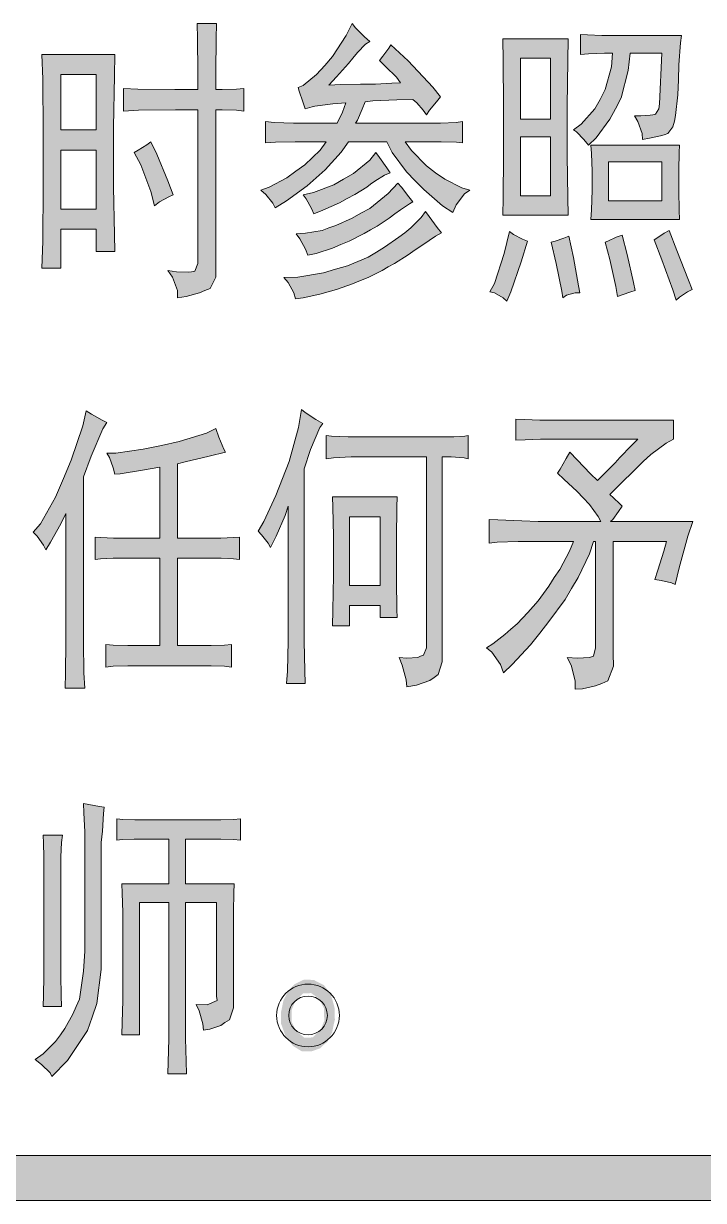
# Model space of a CAD drawing. Header units: millimetres. Extents: x 0 to 414, y 0 to 292.
# Drawn here: x 373.33 to 379.71, y 148.93 to 159.98 of the extents above; entities that cross this region are included whole.
import ezdxf

# ---------------------------------------------------------------- set-up
doc = ezdxf.new("R2010")
doc.units = ezdxf.units.MM

msp = doc.modelspace()

# ---------------------------------------------------------------- hatches: boundary and pattern name
h = msp.add_hatch(color=0)
h.dxf.hatch_style = 2
h.paths.add_polyline_path([(374.963972, 159.363833), (374.963972, 159.529639), (374.960444, 159.840083), (374.956917, 159.984722), (375.140361, 159.984722), (375.136833, 159.840083), (375.133306, 159.529639), (375.133306, 159.363833), (375.193278, 159.363833), (375.327333, 159.367361), (375.397889, 159.374417), (375.397889, 159.16275), (375.327333, 159.169806), (375.193278, 159.173333), (375.133306, 159.173333), (375.133306, 157.688139), (375.133306, 157.603472), (375.080389, 157.497639), (375.031, 157.476472), (374.981611, 157.455306), (374.854611, 157.420028), (374.773472, 157.409444), (374.773472, 157.476472), (374.727611, 157.603472), (374.68175, 157.666972), (374.762889, 157.652861), (374.87225, 157.649333), (374.904, 157.652861), (374.93575, 157.659917), (374.963972, 157.730472), (374.963972, 157.7975), (374.963972, 159.173333), (374.755833, 159.173333), (374.406583, 159.169806), (374.265472, 159.16275), (374.265472, 159.374417), (374.399528, 159.367361), (374.748778, 159.363833)])
h = msp.add_hatch(color=0)
h.dxf.hatch_style = 2
h.paths.add_polyline_path([(376.579694, 159.815389), (376.540889, 159.790694), (376.463278, 159.713083), (376.420944, 159.660167), (376.378611, 159.610778), (376.265722, 159.483778), (376.195167, 159.406167), (376.308056, 159.413222), (376.4915, 159.41675), (376.562056, 159.41675), (376.632611, 159.41675), (376.787833, 159.423806), (376.868972, 159.427333), (376.830167, 159.48025), (376.727861, 159.582556), (376.671417, 159.639), (376.703167, 159.677806), (376.759611, 159.751889), (376.77725, 159.783639), (376.939528, 159.635472), (377.172361, 159.388528), (377.242917, 159.296806), (377.207639, 159.250944), (377.140611, 159.169806), (377.112389, 159.127472), (377.080639, 159.169806), (377.020667, 159.240361), (376.985389, 159.272111), (376.833694, 159.268583), (376.607917, 159.258), (376.537361, 159.250944), (376.509139, 159.180389), (376.463278, 159.078083), (376.445639, 159.049861), (377.161778, 159.049861), (377.242917, 159.049861), (377.391083, 159.056917), (377.451056, 159.063972), (377.451056, 158.862889), (377.394611, 158.869944), (377.249972, 158.873472), (377.161778, 158.873472), (376.911306, 158.873472), (376.971278, 158.792333), (377.112389, 158.647694), (377.197056, 158.584194), (377.28525, 158.524222), (377.444, 158.443083), (377.518083, 158.418389), (377.468694, 158.386639), (377.391083, 158.280806), (377.359333, 158.21025), (377.264083, 158.27375), (377.087694, 158.425444), (377.006556, 158.506583), (376.925417, 158.59125), (376.791361, 158.774694), (376.738444, 158.873472), (376.378611, 158.873472), (376.311583, 158.778222), (376.159889, 158.612417), (376.075222, 158.534806), (375.990556, 158.460722), (375.796528, 158.319611), (375.690694, 158.252583), (375.669528, 158.298444), (375.6025, 158.379583), (375.556639, 158.418389), (375.63425, 158.446611), (375.800056, 158.534806), (375.884722, 158.598306), (375.969389, 158.658278), (376.114028, 158.795861), (376.170472, 158.873472), (375.962333, 158.873472), (375.877667, 158.873472), (375.694222, 158.869944), (375.598972, 158.862889), (375.598972, 159.063972), (375.680111, 159.056917), (375.863556, 159.049861), (375.962333, 159.049861), (376.272778, 159.049861), (376.322167, 159.152167), (376.353917, 159.240361), (376.233972, 159.229778), (376.089333, 159.212139), (376.064639, 159.208611), (376.039944, 159.201556), (375.994083, 159.190972), (375.972917, 159.183917), (375.95175, 159.250944), (375.916472, 159.349722), (375.905889, 159.385), (375.955278, 159.402639), (376.07875, 159.504944), (376.156361, 159.589611), (376.230444, 159.674278), (376.357444, 159.871833), (376.413889, 159.984722), (376.445639, 159.945917), (376.530306, 159.86125)])
h = msp.add_hatch(color=0)
h.paths.add_polyline_path([(378.442361, 159.840083), (378.438833, 159.639), (378.435306, 159.208611), (378.435306, 158.97225), (378.435306, 158.746472), (378.438833, 158.351361), (378.442361, 158.185556), (377.828528, 158.185556), (377.832056, 158.347833), (377.835583, 158.739417), (377.835583, 158.97225), (377.835583, 159.208611), (377.832056, 159.639), (377.828528, 159.840083)])
h.paths.add_polyline_path([(378.276556, 159.085139), (378.276556, 159.660167), (377.994333, 159.660167), (377.994333, 159.085139)])
h.paths.add_polyline_path([(378.276556, 158.365472), (378.276556, 158.919333), (377.994333, 158.919333), (377.994333, 158.365472)])
h = msp.add_hatch(color=0)
h.dxf.hatch_style = 2
h.paths.add_polyline_path([(379.140861, 158.894639), (379.137333, 158.951083), (379.098528, 159.063972), (379.066778, 159.116889), (379.12675, 159.116889), (379.214944, 159.123944), (379.239639, 159.127472), (379.264333, 159.134528), (379.296083, 159.183917), (379.299611, 159.229778), (379.324306, 159.706028), (379.024444, 159.706028), (379.006806, 159.54375), (378.939778, 159.286222), (378.886861, 159.183917), (378.833944, 159.085139), (378.706944, 158.912278), (378.632861, 158.841722), (378.590528, 158.894639), (378.519972, 158.968722), (378.49175, 158.986361), (378.565833, 159.039278), (378.692833, 159.183917), (378.742222, 159.272111), (378.791611, 159.363833), (378.851583, 159.579028), (378.858639, 159.706028), (378.784556, 159.706028), (378.632861, 159.698972), (378.558778, 159.695444), (378.558778, 159.882417), (378.625806, 159.878889), (378.759861, 159.871833), (378.823361, 159.871833), (379.50775, 159.871833), (379.497167, 159.804806), (379.483056, 159.596667), (379.479528, 159.455556), (379.472472, 159.314444), (379.451306, 159.120417), (379.440722, 159.0675), (379.426611, 159.014583), (379.38075, 158.951083), (379.345472, 158.9405), (379.310194, 158.929917), (379.207889, 158.90875)])
h = msp.add_hatch(color=0)
h.paths.add_polyline_path([(374.184333, 159.695444), (374.180806, 159.494361), (374.17375, 159.011056), (374.17375, 158.728833), (374.17375, 158.446611), (374.180806, 158.002111), (374.184333, 157.843361), (374.007944, 157.843361), (374.007944, 158.055028), (373.676333, 158.055028), (373.676333, 157.688139), (373.499944, 157.688139), (373.507, 157.942139), (373.510528, 158.453667), (373.510528, 158.707667), (373.510528, 158.968722), (373.507, 159.462611), (373.499944, 159.695444)])
h.paths.add_polyline_path([(374.007944, 158.242), (374.007944, 158.795861), (373.676333, 158.795861), (373.676333, 158.242)])
h.paths.add_polyline_path([(374.007944, 158.986361), (374.007944, 159.504944), (373.676333, 159.504944), (373.676333, 158.986361)])
h = msp.add_hatch(color=0)
h.dxf.hatch_style = 2
h.paths.add_polyline_path([(374.523, 158.873472), (374.579444, 158.757056), (374.68175, 158.506583), (374.731139, 158.376056), (374.692333, 158.358417), (374.604139, 158.309028), (374.558278, 158.27375), (374.523, 158.407806), (374.42775, 158.658278), (374.367778, 158.774694), (374.403056, 158.795861), (374.484194, 158.84525)])
h = msp.add_hatch(color=0)
h.paths.add_polyline_path([(379.490111, 158.841722), (379.486583, 158.774694), (379.483056, 158.608889), (379.483056, 158.506583), (379.483056, 158.414861), (379.486583, 158.231417), (379.490111, 158.143222), (378.657556, 158.143222), (378.661083, 158.234944), (378.668139, 158.418389), (378.668139, 158.506583), (378.668139, 158.598306), (378.661083, 158.764111), (378.657556, 158.841722)])
h.paths.add_polyline_path([(379.324306, 158.319611), (379.324306, 158.6865), (378.823361, 158.6865), (378.823361, 158.319611)])
h = msp.add_hatch(color=0)
h.dxf.hatch_style = 2
h.paths.add_polyline_path([(376.770194, 158.584194), (376.717278, 158.5595), (376.625556, 158.503056), (376.58675, 158.474833), (376.551472, 158.446611), (376.438583, 158.379583), (376.368028, 158.340778), (376.293944, 158.301972), (376.138722, 158.231417), (376.054056, 158.196139), (376.032889, 158.249056), (375.9835, 158.33725), (375.955278, 158.376056), (376.050528, 158.397222), (376.241028, 158.471306), (376.33275, 158.524222), (376.428, 158.577139), (376.579694, 158.700611), (376.636139, 158.774694), (376.671417, 158.725306), (376.738444, 158.630056)])
h = msp.add_hatch(color=0)
h.dxf.hatch_style = 2
h.paths.add_polyline_path([(376.985389, 158.309028), (376.953639, 158.291389), (376.868972, 158.234944), (376.816056, 158.196139), (376.763139, 158.157333), (376.65025, 158.08325), (376.58675, 158.047972), (376.526778, 158.012694), (376.385667, 157.942139), (376.308056, 157.910389), (376.230444, 157.875111), (376.075222, 157.825722), (375.997611, 157.808083), (375.976444, 157.864528), (375.923528, 157.963306), (375.88825, 158.009167), (375.976444, 158.016222), (376.131667, 158.040917), (376.195167, 158.065611), (376.262194, 158.086778), (376.413889, 158.157333), (376.495028, 158.203194), (376.579694, 158.249056), (376.752556, 158.390167), (376.844278, 158.485417), (376.876028, 158.446611), (376.946583, 158.358417)])
h = msp.add_hatch(color=0)
h.dxf.hatch_style = 2
h.paths.add_polyline_path([(377.2535, 158.01975), (377.197056, 157.988), (377.077111, 157.906861), (377.006556, 157.861), (376.939528, 157.811611), (376.812528, 157.730472), (376.752556, 157.698722), (376.696111, 157.666972), (376.565583, 157.599944), (376.4915, 157.571722), (376.417417, 157.539972), (376.265722, 157.487056), (376.188111, 157.465889), (376.1105, 157.444722), (375.955278, 157.409444), (375.881194, 157.398861), (375.867083, 157.455306), (375.814167, 157.554083), (375.771833, 157.599944), (375.902361, 157.603472), (376.145778, 157.642278), (376.258667, 157.677556), (376.371556, 157.709306), (376.565583, 157.790444), (376.643194, 157.836306), (376.717278, 157.885694), (376.851333, 157.977417), (376.907778, 158.01975), (376.964222, 158.065611), (377.063, 158.164389), (377.101806, 158.220833), (377.137083, 158.171444), (377.211167, 158.069139)])
h = msp.add_hatch(color=0)
h.dxf.hatch_style = 2
h.paths.add_polyline_path([(378.061361, 157.942139), (378.001389, 157.748111), (377.906139, 157.465889), (377.867333, 157.377694), (377.832056, 157.409444), (377.750917, 157.455306), (377.708583, 157.465889), (377.750917, 157.5435), (377.842639, 157.825722), (377.892028, 158.030333), (377.930833, 158.002111), (378.0155, 157.959778)])
h = msp.add_hatch(color=0)
h.dxf.hatch_style = 2
h.paths.add_polyline_path([(378.449417, 157.988), (378.49175, 157.786917), (378.541139, 157.522333), (378.551722, 157.455306), (378.509389, 157.455306), (378.42825, 157.434139), (378.392972, 157.409444), (378.382389, 157.472944), (378.329472, 157.730472), (378.283611, 157.931556), (378.322417, 157.942139), (378.403556, 157.970361)])
h = msp.add_hatch(color=0)
h.dxf.hatch_style = 2
h.paths.add_polyline_path([(379.073833, 157.476472), (379.0315, 157.465889), (378.950361, 157.437667), (378.908028, 157.420028), (378.890389, 157.515278), (378.833944, 157.769278), (378.791611, 157.931556), (378.816306, 157.942139), (378.893917, 157.977417), (378.950361, 157.998583), (378.996222, 157.815139), (379.056194, 157.554083)])
h = msp.add_hatch(color=0)
h.dxf.hatch_style = 2
h.paths.add_polyline_path([(379.458361, 157.388278), (379.426611, 157.483528), (379.324306, 157.76575), (379.250222, 157.952722), (379.274917, 157.970361), (379.345472, 158.016222), (379.391333, 158.040917), (379.465417, 157.853944), (379.574778, 157.57525), (379.606528, 157.487056), (379.564194, 157.465889), (379.490111, 157.4165)])
h = msp.add_hatch(color=0)
h.dxf.hatch_style = 2
h.paths.add_polyline_path([(374.11025, 156.238222), (374.071444, 156.17825), (373.962083, 155.920722), (373.891528, 155.726694), (373.891528, 154.319111), (373.891528, 154.174472), (373.895056, 153.888722), (373.902111, 153.744083), (373.718667, 153.744083), (373.722194, 153.888722), (373.725722, 154.170944), (373.725722, 154.308528), (373.725722, 155.3845), (373.676333, 155.285722), (373.581083, 155.112861), (373.535222, 155.042306), (373.514056, 155.084639), (373.454083, 155.169306), (373.418806, 155.208111), (373.485833, 155.285722), (373.626944, 155.536194), (373.701028, 155.712583), (373.775111, 155.885444), (373.884472, 156.206472), (373.916222, 156.347583), (373.965611, 156.315833), (374.064389, 156.259389)])
h = msp.add_hatch(color=0)
h.dxf.hatch_style = 2
h.paths.add_polyline_path([(375.796528, 153.786417), (375.807111, 153.902833), (375.814167, 154.185056), (375.814167, 154.354389), (375.814167, 155.451528), (375.785944, 155.363333), (375.701278, 155.169306), (375.648361, 155.063472), (375.623667, 155.105806), (375.563694, 155.183417), (375.531944, 155.218694), (375.584861, 155.306889), (375.69775, 155.553833), (375.76125, 155.712583), (375.821222, 155.871333), (375.909417, 156.192361), (375.937639, 156.361694), (375.972917, 156.333472), (376.071694, 156.266444), (376.138722, 156.227639), (376.1105, 156.192361), (376.022306, 155.984222), (375.962333, 155.804306), (375.962333, 154.329694), (375.962333, 154.181528), (375.969389, 153.909889), (375.972917, 153.786417)])
h = msp.add_hatch(color=0)
h.dxf.hatch_style = 2
h.paths.add_polyline_path([(375.133306, 156.181778), (375.161528, 156.100639), (375.207389, 155.98775), (375.225028, 155.959528), (375.069806, 155.920722), (374.844028, 155.867806), (374.773472, 155.850167), (374.773472, 155.151667), (375.115667, 155.151667), (375.179167, 155.151667), (375.299111, 155.158722), (375.355556, 155.16225), (375.355556, 154.950583), (375.299111, 154.957639), (375.182694, 154.964694), (375.122722, 154.964694), (374.773472, 154.964694), (374.773472, 154.142722), (375.031, 154.142722), (375.090972, 154.142722), (375.214444, 154.14625), (375.281472, 154.153306), (375.281472, 153.941639), (375.214444, 153.948694), (375.090972, 153.952222), (375.031, 153.952222), (374.374833, 153.952222), (374.307806, 153.952222), (374.170222, 153.948694), (374.099667, 153.941639), (374.099667, 154.153306), (374.170222, 154.14625), (374.307806, 154.142722), (374.374833, 154.142722), (374.607667, 154.142722), (374.607667, 154.964694), (374.240778, 154.964694), (374.170222, 154.964694), (374.050278, 154.957639), (374.000889, 154.950583), (374.000889, 155.16225), (374.053806, 155.158722), (374.17375, 155.151667), (374.240778, 155.151667), (374.607667, 155.151667), (374.607667, 155.818417), (374.445389, 155.790194), (374.233722, 155.754917), (374.184333, 155.751389), (374.170222, 155.811361), (374.134944, 155.910139), (374.11025, 155.948944), (374.194917, 155.948944), (374.452444, 155.98775), (374.621778, 156.023028), (374.787583, 156.058306), (375.045111, 156.139444)])
h = msp.add_hatch(color=0)
h.dxf.hatch_style = 2
h.paths.add_polyline_path([(378.865694, 155.119917), (378.865694, 154.065111), (378.869222, 153.948694), (378.816306, 153.811111), (378.759861, 153.786417), (378.699889, 153.76525), (378.576417, 153.737028), (378.509389, 153.7335), (378.509389, 153.811111), (378.470583, 153.959278), (378.435306, 154.029833), (378.530556, 154.026306), (378.643444, 154.029833), (378.661083, 154.036889), (378.68225, 154.043944), (378.699889, 154.121556), (378.699889, 154.185056), (378.699889, 155.119917), (378.68225, 155.119917), (378.643444, 155.0035), (378.537611, 154.78125), (378.474111, 154.678944), (378.414139, 154.576639), (378.262444, 154.3685), (378.177778, 154.259139), (378.089583, 154.149778), (377.916722, 153.966333), (377.835583, 153.888722), (377.807361, 153.966333), (377.726222, 154.08275), (377.676833, 154.121556), (377.736806, 154.160361), (377.849694, 154.248556), (377.906139, 154.297944), (377.962583, 154.347333), (378.064889, 154.453167), (378.114278, 154.509611), (378.160139, 154.562528), (378.262444, 154.700111), (378.311833, 154.78125), (378.36475, 154.858861), (378.456472, 155.028194), (378.49175, 155.119917), (378.093111, 155.119917), (377.973167, 155.119917), (377.775611, 155.112861), (377.701528, 155.105806), (377.701528, 155.328056), (377.782667, 155.324528), (378.008444, 155.313944), (378.160139, 155.306889), (378.749278, 155.306889), (378.724583, 155.356278), (378.643444, 155.469167), (378.583472, 155.529139), (378.527028, 155.589111), (378.403556, 155.705528), (378.343583, 155.761972), (378.368278, 155.800778), (378.424722, 155.899556), (378.46, 155.959528), (378.527028, 155.888972), (378.654028, 155.754917), (378.717528, 155.694944), (378.752806, 155.726694), (378.837472, 155.811361), (378.883333, 155.86075), (378.929194, 155.910139), (379.038556, 156.023028), (379.098528, 156.083), (378.241278, 156.083), (378.184833, 156.083), (378.040194, 156.075944), (377.952, 156.072417), (377.952, 156.269972), (378.033139, 156.266444), (378.177778, 156.259389), (378.234222, 156.259389), (379.433667, 156.259389), (379.433667, 156.083), (379.363111, 156.044194), (379.218472, 155.938361), (379.147917, 155.871333), (379.077361, 155.804306), (378.922139, 155.649083), (378.833944, 155.560889), (378.869222, 155.529139), (378.929194, 155.472694), (378.950361, 155.451528), (378.915083, 155.402139), (378.862167, 155.328056), (378.841, 155.306889), (379.613583, 155.306889), (379.567722, 155.169306), (379.486583, 154.872972), (379.447778, 154.71775), (379.4125, 154.731861), (379.31725, 154.753028), (379.257278, 154.763611), (379.2855, 154.851806), (379.341944, 155.028194), (379.366639, 155.119917)])
h = msp.add_hatch(color=0)
h.dxf.hatch_style = 2
h.paths.add_polyline_path([(377.295833, 156.104167), (377.369917, 156.104167), (377.472222, 156.111222), (377.503972, 156.11475), (377.503972, 155.896028), (377.465167, 155.906611), (377.345222, 155.917194), (377.260556, 155.917194), (377.260556, 154.086278), (377.260556, 153.991028), (377.22175, 153.871083), (377.182944, 153.842861), (377.144139, 153.814639), (377.017139, 153.772306), (376.928944, 153.754667), (376.921889, 153.821694), (376.883083, 153.959278), (376.854861, 154.029833), (376.928944, 154.026306), (377.03125, 154.029833), (377.055944, 154.043944), (377.084167, 154.054528), (377.112389, 154.121556), (377.112389, 154.174472), (377.112389, 155.917194), (376.505611, 155.917194), (376.403306, 155.917194), (376.2375, 155.906611), (376.170472, 155.896028), (376.170472, 156.11475), (376.219861, 156.111222), (376.375083, 156.104167), (376.480917, 156.104167)])
h = msp.add_hatch(color=0)
h.paths.add_polyline_path([(376.837222, 155.539722), (376.833694, 155.444472), (376.830167, 155.151667), (376.830167, 154.950583), (376.830167, 154.753028), (376.833694, 154.481389), (376.837222, 154.407306), (376.678472, 154.407306), (376.678472, 154.520194), (376.389194, 154.520194), (376.389194, 154.329694), (376.230444, 154.329694), (376.233972, 154.474333), (376.2375, 154.802417), (376.2375, 154.985861), (376.2375, 155.169306), (376.233972, 155.444472), (376.230444, 155.539722)])
h.paths.add_polyline_path([(376.678472, 154.707167), (376.678472, 155.35275), (376.389194, 155.35275), (376.389194, 154.707167)])
h = msp.add_hatch(color=0)
h.dxf.hatch_style = 2
h.paths.add_polyline_path([(374.085556, 152.625778), (374.0785, 152.565806), (374.067917, 152.4), (374.057333, 152.294167), (374.057333, 151.295806), (374.057333, 151.101778), (374.015, 150.78075), (373.972667, 150.65375), (373.926806, 150.52675), (373.739833, 150.248056), (373.591667, 150.096361), (373.577556, 150.131639), (373.496417, 150.20925), (373.436444, 150.255111), (373.510528, 150.308028), (373.626944, 150.424444), (373.672806, 150.487944), (373.715139, 150.547917), (373.789222, 150.681972), (373.820972, 150.752528), (373.852722, 150.823083), (373.891528, 151.084139), (373.902111, 151.274639), (373.902111, 152.30475), (373.902111, 152.392944), (373.895056, 152.572861), (373.891528, 152.661056), (373.940917, 152.650472), (374.039694, 152.632833)])
h = msp.add_hatch(color=0)
h.dxf.hatch_style = 2
h.paths.add_polyline_path([(375.122722, 152.505833), (375.179167, 152.505833), (375.299111, 152.509361), (375.366139, 152.516417), (375.366139, 152.315333), (375.299111, 152.322389), (375.179167, 152.325917), (375.122722, 152.325917), (374.847556, 152.325917), (374.847556, 151.906111), (375.306167, 151.906111), (375.302639, 151.821444), (375.299111, 151.645056), (375.299111, 151.549806), (375.299111, 150.830139), (375.299111, 150.741944), (375.260306, 150.629056), (375.217972, 150.604361), (375.179167, 150.576139), (375.076861, 150.540861), (375.016889, 150.530278), (375.009833, 150.59025), (374.978083, 150.713722), (374.949861, 150.773694), (375.052167, 150.770167), (375.147417, 150.808972), (375.140361, 150.851306), (375.140361, 151.729722), (374.847556, 151.729722), (374.847556, 150.540861), (374.847556, 150.452667), (374.854611, 150.241), (374.858139, 150.121056), (374.68175, 150.121056), (374.685278, 150.230417), (374.692333, 150.449139), (374.692333, 150.551444), (374.692333, 151.729722), (374.417167, 151.729722), (374.417167, 150.487944), (374.251361, 150.487944), (374.254889, 150.604361), (374.258417, 150.808972), (374.258417, 150.897167), (374.258417, 151.549806), (374.258417, 151.638), (374.254889, 151.817917), (374.251361, 151.906111), (374.692333, 151.906111), (374.692333, 152.325917), (374.424222, 152.325917), (374.367778, 152.325917), (374.254889, 152.322389), (374.201972, 152.315333), (374.201972, 152.516417), (374.258417, 152.509361), (374.371306, 152.505833), (374.424222, 152.505833)])
h = msp.add_hatch(color=0)
h.dxf.hatch_style = 2
h.paths.add_polyline_path([(373.693972, 152.361194), (373.683389, 152.294167), (373.676333, 152.160111), (373.676333, 152.093083), (373.676333, 151.13), (373.676333, 151.045333), (373.679861, 150.858361), (373.683389, 150.752528), (373.510528, 150.752528), (373.514056, 150.858361), (373.517583, 151.041806), (373.517583, 151.119417), (373.517583, 152.107194), (373.517583, 152.160111), (373.514056, 152.287111), (373.510528, 152.361194)])
h = msp.add_hatch(color=0)
h.paths.add_polyline_path([(376.230444, 150.808972), (376.248083, 150.745472), (376.251611, 150.629056), (376.2375, 150.569083), (376.226917, 150.512639), (376.181056, 150.420917), (376.145778, 150.392694), (376.114028, 150.360944), (376.032889, 150.332722), (375.987028, 150.332722), (375.941167, 150.332722), (375.860028, 150.382111), (375.821222, 150.4315), (375.785944, 150.480889), (375.747139, 150.59025), (375.747139, 150.646694), (375.747139, 150.706667), (375.768306, 150.808972), (375.789472, 150.851306), (375.810639, 150.897167), (375.874139, 150.964194), (375.916472, 150.985361), (375.962333, 151.006528), (376.054056, 151.003), (376.099917, 150.978306), (376.149306, 150.953611), (376.212806, 150.868944)])
h.paths.add_polyline_path([(376.07875, 150.498528), (376.117556, 150.530278), (376.152833, 150.622), (376.149306, 150.681972), (376.149306, 150.738417), (376.106972, 150.823083), (376.068167, 150.851306), (376.029361, 150.879528), (375.95175, 150.876), (375.916472, 150.840722), (375.881194, 150.808972), (375.845917, 150.720778), (375.845917, 150.664333), (375.845917, 150.607889), (375.88825, 150.523222), (375.927056, 150.491472), (375.965861, 150.459722), (376.043472, 150.46325)])
h = msp.add_hatch(color=0)
h.dxf.hatch_style = 2
h.paths.add_polyline_path([(354.957944, 148.932194), (354.957944, 149.355528), (404.237472, 149.355528), (404.237472, 148.932194)])

# ---------------------------------------------------------------- linework, layer by layer
at = {"color": 0, "lineweight": 0}
for points in [[(374.963972, 159.363833), (374.963972, 159.529639), (374.960444, 159.840083), (374.956917, 159.984722), (375.140361, 159.984722), (375.136833, 159.840083), (375.133306, 159.529639), (375.133306, 159.363833), (375.193278, 159.363833), (375.327333, 159.367361), (375.397889, 159.374417), (375.397889, 159.16275), (375.327333, 159.169806), (375.193278, 159.173333), (375.133306, 159.173333), (375.133306, 157.688139), (375.133306, 157.603472), (375.080389, 157.497639), (375.031, 157.476472), (374.981611, 157.455306), (374.854611, 157.420028), (374.773472, 157.409444), (374.773472, 157.476472), (374.727611, 157.603472), (374.68175, 157.666972), (374.762889, 157.652861), (374.87225, 157.649333), (374.904, 157.652861), (374.93575, 157.659917), (374.963972, 157.730472), (374.963972, 157.7975), (374.963972, 159.173333), (374.755833, 159.173333), (374.406583, 159.169806), (374.265472, 159.16275), (374.265472, 159.374417), (374.399528, 159.367361), (374.748778, 159.363833)], [(376.579694, 159.815389), (376.540889, 159.790694), (376.463278, 159.713083), (376.420944, 159.660167), (376.378611, 159.610778), (376.265722, 159.483778), (376.195167, 159.406167), (376.308056, 159.413222), (376.4915, 159.41675), (376.562056, 159.41675), (376.632611, 159.41675), (376.787833, 159.423806), (376.868972, 159.427333), (376.830167, 159.48025), (376.727861, 159.582556), (376.671417, 159.639), (376.703167, 159.677806), (376.759611, 159.751889), (376.77725, 159.783639), (376.939528, 159.635472), (377.172361, 159.388528), (377.242917, 159.296806), (377.207639, 159.250944), (377.140611, 159.169806), (377.112389, 159.127472), (377.080639, 159.169806), (377.020667, 159.240361), (376.985389, 159.272111), (376.833694, 159.268583), (376.607917, 159.258), (376.537361, 159.250944), (376.509139, 159.180389), (376.463278, 159.078083), (376.445639, 159.049861), (377.161778, 159.049861), (377.242917, 159.049861), (377.391083, 159.056917), (377.451056, 159.063972), (377.451056, 158.862889), (377.394611, 158.869944), (377.249972, 158.873472), (377.161778, 158.873472), (376.911306, 158.873472), (376.971278, 158.792333), (377.112389, 158.647694), (377.197056, 158.584194), (377.28525, 158.524222), (377.444, 158.443083), (377.518083, 158.418389), (377.468694, 158.386639), (377.391083, 158.280806), (377.359333, 158.21025), (377.264083, 158.27375), (377.087694, 158.425444), (377.006556, 158.506583), (376.925417, 158.59125), (376.791361, 158.774694), (376.738444, 158.873472), (376.378611, 158.873472), (376.311583, 158.778222), (376.159889, 158.612417), (376.075222, 158.534806), (375.990556, 158.460722), (375.796528, 158.319611), (375.690694, 158.252583), (375.669528, 158.298444), (375.6025, 158.379583), (375.556639, 158.418389), (375.63425, 158.446611), (375.800056, 158.534806), (375.884722, 158.598306), (375.969389, 158.658278), (376.114028, 158.795861), (376.170472, 158.873472), (375.962333, 158.873472), (375.877667, 158.873472), (375.694222, 158.869944), (375.598972, 158.862889), (375.598972, 159.063972), (375.680111, 159.056917), (375.863556, 159.049861), (375.962333, 159.049861), (376.272778, 159.049861), (376.322167, 159.152167), (376.353917, 159.240361), (376.233972, 159.229778), (376.089333, 159.212139), (376.064639, 159.208611), (376.039944, 159.201556), (375.994083, 159.190972), (375.972917, 159.183917), (375.95175, 159.250944), (375.916472, 159.349722), (375.905889, 159.385), (375.955278, 159.402639), (376.07875, 159.504944), (376.156361, 159.589611), (376.230444, 159.674278), (376.357444, 159.871833), (376.413889, 159.984722), (376.445639, 159.945917), (376.530306, 159.86125)], [(378.442361, 159.840083), (378.438833, 159.639), (378.435306, 159.208611), (378.435306, 158.97225), (378.435306, 158.746472), (378.438833, 158.351361), (378.442361, 158.185556), (377.828528, 158.185556), (377.832056, 158.347833), (377.835583, 158.739417), (377.835583, 158.97225), (377.835583, 159.208611), (377.832056, 159.639), (377.828528, 159.840083)], [(379.140861, 158.894639), (379.137333, 158.951083), (379.098528, 159.063972), (379.066778, 159.116889), (379.12675, 159.116889), (379.214944, 159.123944), (379.239639, 159.127472), (379.264333, 159.134528), (379.296083, 159.183917), (379.299611, 159.229778), (379.324306, 159.706028), (379.024444, 159.706028), (379.006806, 159.54375), (378.939778, 159.286222), (378.886861, 159.183917), (378.833944, 159.085139), (378.706944, 158.912278), (378.632861, 158.841722), (378.590528, 158.894639), (378.519972, 158.968722), (378.49175, 158.986361), (378.565833, 159.039278), (378.692833, 159.183917), (378.742222, 159.272111), (378.791611, 159.363833), (378.851583, 159.579028), (378.858639, 159.706028), (378.784556, 159.706028), (378.632861, 159.698972), (378.558778, 159.695444), (378.558778, 159.882417), (378.625806, 159.878889), (378.759861, 159.871833), (378.823361, 159.871833), (379.50775, 159.871833), (379.497167, 159.804806), (379.483056, 159.596667), (379.479528, 159.455556), (379.472472, 159.314444), (379.451306, 159.120417), (379.440722, 159.0675), (379.426611, 159.014583), (379.38075, 158.951083), (379.345472, 158.9405), (379.310194, 158.929917), (379.207889, 158.90875)], [(374.184333, 159.695444), (374.180806, 159.494361), (374.17375, 159.011056), (374.17375, 158.728833), (374.17375, 158.446611), (374.180806, 158.002111), (374.184333, 157.843361), (374.007944, 157.843361), (374.007944, 158.055028), (373.676333, 158.055028), (373.676333, 157.688139), (373.499944, 157.688139), (373.507, 157.942139), (373.510528, 158.453667), (373.510528, 158.707667), (373.510528, 158.968722), (373.507, 159.462611), (373.499944, 159.695444)], [(378.276556, 159.085139), (378.276556, 159.660167), (377.994333, 159.660167), (377.994333, 159.085139)], [(374.007944, 158.986361), (374.007944, 159.504944), (373.676333, 159.504944), (373.676333, 158.986361)], [(374.523, 158.873472), (374.579444, 158.757056), (374.68175, 158.506583), (374.731139, 158.376056), (374.692333, 158.358417), (374.604139, 158.309028), (374.558278, 158.27375), (374.523, 158.407806), (374.42775, 158.658278), (374.367778, 158.774694), (374.403056, 158.795861), (374.484194, 158.84525)], [(378.276556, 158.365472), (378.276556, 158.919333), (377.994333, 158.919333), (377.994333, 158.365472)], [(379.490111, 158.841722), (379.486583, 158.774694), (379.483056, 158.608889), (379.483056, 158.506583), (379.483056, 158.414861), (379.486583, 158.231417), (379.490111, 158.143222), (378.657556, 158.143222), (378.661083, 158.234944), (378.668139, 158.418389), (378.668139, 158.506583), (378.668139, 158.598306), (378.661083, 158.764111), (378.657556, 158.841722)], [(374.007944, 158.242), (374.007944, 158.795861), (373.676333, 158.795861), (373.676333, 158.242)], [(376.770194, 158.584194), (376.717278, 158.5595), (376.625556, 158.503056), (376.58675, 158.474833), (376.551472, 158.446611), (376.438583, 158.379583), (376.368028, 158.340778), (376.293944, 158.301972), (376.138722, 158.231417), (376.054056, 158.196139), (376.032889, 158.249056), (375.9835, 158.33725), (375.955278, 158.376056), (376.050528, 158.397222), (376.241028, 158.471306), (376.33275, 158.524222), (376.428, 158.577139), (376.579694, 158.700611), (376.636139, 158.774694), (376.671417, 158.725306), (376.738444, 158.630056)], [(379.324306, 158.319611), (379.324306, 158.6865), (378.823361, 158.6865), (378.823361, 158.319611)], [(376.985389, 158.309028), (376.953639, 158.291389), (376.868972, 158.234944), (376.816056, 158.196139), (376.763139, 158.157333), (376.65025, 158.08325), (376.58675, 158.047972), (376.526778, 158.012694), (376.385667, 157.942139), (376.308056, 157.910389), (376.230444, 157.875111), (376.075222, 157.825722), (375.997611, 157.808083), (375.976444, 157.864528), (375.923528, 157.963306), (375.88825, 158.009167), (375.976444, 158.016222), (376.131667, 158.040917), (376.195167, 158.065611), (376.262194, 158.086778), (376.413889, 158.157333), (376.495028, 158.203194), (376.579694, 158.249056), (376.752556, 158.390167), (376.844278, 158.485417), (376.876028, 158.446611), (376.946583, 158.358417)], [(377.2535, 158.01975), (377.197056, 157.988), (377.077111, 157.906861), (377.006556, 157.861), (376.939528, 157.811611), (376.812528, 157.730472), (376.752556, 157.698722), (376.696111, 157.666972), (376.565583, 157.599944), (376.4915, 157.571722), (376.417417, 157.539972), (376.265722, 157.487056), (376.188111, 157.465889), (376.1105, 157.444722), (375.955278, 157.409444), (375.881194, 157.398861), (375.867083, 157.455306), (375.814167, 157.554083), (375.771833, 157.599944), (375.902361, 157.603472), (376.145778, 157.642278), (376.258667, 157.677556), (376.371556, 157.709306), (376.565583, 157.790444), (376.643194, 157.836306), (376.717278, 157.885694), (376.851333, 157.977417), (376.907778, 158.01975), (376.964222, 158.065611), (377.063, 158.164389), (377.101806, 158.220833), (377.137083, 158.171444), (377.211167, 158.069139)], [(378.061361, 157.942139), (378.001389, 157.748111), (377.906139, 157.465889), (377.867333, 157.377694), (377.832056, 157.409444), (377.750917, 157.455306), (377.708583, 157.465889), (377.750917, 157.5435), (377.842639, 157.825722), (377.892028, 158.030333), (377.930833, 158.002111), (378.0155, 157.959778)], [(378.449417, 157.988), (378.49175, 157.786917), (378.541139, 157.522333), (378.551722, 157.455306), (378.509389, 157.455306), (378.42825, 157.434139), (378.392972, 157.409444), (378.382389, 157.472944), (378.329472, 157.730472), (378.283611, 157.931556), (378.322417, 157.942139), (378.403556, 157.970361)], [(379.073833, 157.476472), (379.0315, 157.465889), (378.950361, 157.437667), (378.908028, 157.420028), (378.890389, 157.515278), (378.833944, 157.769278), (378.791611, 157.931556), (378.816306, 157.942139), (378.893917, 157.977417), (378.950361, 157.998583), (378.996222, 157.815139), (379.056194, 157.554083)], [(379.458361, 157.388278), (379.426611, 157.483528), (379.324306, 157.76575), (379.250222, 157.952722), (379.274917, 157.970361), (379.345472, 158.016222), (379.391333, 158.040917), (379.465417, 157.853944), (379.574778, 157.57525), (379.606528, 157.487056), (379.564194, 157.465889), (379.490111, 157.4165)], [(374.11025, 156.238222), (374.071444, 156.17825), (373.962083, 155.920722), (373.891528, 155.726694), (373.891528, 154.319111), (373.891528, 154.174472), (373.895056, 153.888722), (373.902111, 153.744083), (373.718667, 153.744083), (373.722194, 153.888722), (373.725722, 154.170944), (373.725722, 154.308528), (373.725722, 155.3845), (373.676333, 155.285722), (373.581083, 155.112861), (373.535222, 155.042306), (373.514056, 155.084639), (373.454083, 155.169306), (373.418806, 155.208111), (373.485833, 155.285722), (373.626944, 155.536194), (373.701028, 155.712583), (373.775111, 155.885444), (373.884472, 156.206472), (373.916222, 156.347583), (373.965611, 156.315833), (374.064389, 156.259389)], [(375.796528, 153.786417), (375.807111, 153.902833), (375.814167, 154.185056), (375.814167, 154.354389), (375.814167, 155.451528), (375.785944, 155.363333), (375.701278, 155.169306), (375.648361, 155.063472), (375.623667, 155.105806), (375.563694, 155.183417), (375.531944, 155.218694), (375.584861, 155.306889), (375.69775, 155.553833), (375.76125, 155.712583), (375.821222, 155.871333), (375.909417, 156.192361), (375.937639, 156.361694), (375.972917, 156.333472), (376.071694, 156.266444), (376.138722, 156.227639), (376.1105, 156.192361), (376.022306, 155.984222), (375.962333, 155.804306), (375.962333, 154.329694), (375.962333, 154.181528), (375.969389, 153.909889), (375.972917, 153.786417)], [(375.133306, 156.181778), (375.161528, 156.100639), (375.207389, 155.98775), (375.225028, 155.959528), (375.069806, 155.920722), (374.844028, 155.867806), (374.773472, 155.850167), (374.773472, 155.151667), (375.115667, 155.151667), (375.179167, 155.151667), (375.299111, 155.158722), (375.355556, 155.16225), (375.355556, 154.950583), (375.299111, 154.957639), (375.182694, 154.964694), (375.122722, 154.964694), (374.773472, 154.964694), (374.773472, 154.142722), (375.031, 154.142722), (375.090972, 154.142722), (375.214444, 154.14625), (375.281472, 154.153306), (375.281472, 153.941639), (375.214444, 153.948694), (375.090972, 153.952222), (375.031, 153.952222), (374.374833, 153.952222), (374.307806, 153.952222), (374.170222, 153.948694), (374.099667, 153.941639), (374.099667, 154.153306), (374.170222, 154.14625), (374.307806, 154.142722), (374.374833, 154.142722), (374.607667, 154.142722), (374.607667, 154.964694), (374.240778, 154.964694), (374.170222, 154.964694), (374.050278, 154.957639), (374.000889, 154.950583), (374.000889, 155.16225), (374.053806, 155.158722), (374.17375, 155.151667), (374.240778, 155.151667), (374.607667, 155.151667), (374.607667, 155.818417), (374.445389, 155.790194), (374.233722, 155.754917), (374.184333, 155.751389), (374.170222, 155.811361), (374.134944, 155.910139), (374.11025, 155.948944), (374.194917, 155.948944), (374.452444, 155.98775), (374.621778, 156.023028), (374.787583, 156.058306), (375.045111, 156.139444)], [(378.865694, 155.119917), (378.865694, 154.065111), (378.869222, 153.948694), (378.816306, 153.811111), (378.759861, 153.786417), (378.699889, 153.76525), (378.576417, 153.737028), (378.509389, 153.7335), (378.509389, 153.811111), (378.470583, 153.959278), (378.435306, 154.029833), (378.530556, 154.026306), (378.643444, 154.029833), (378.661083, 154.036889), (378.68225, 154.043944), (378.699889, 154.121556), (378.699889, 154.185056), (378.699889, 155.119917), (378.68225, 155.119917), (378.643444, 155.0035), (378.537611, 154.78125), (378.474111, 154.678944), (378.414139, 154.576639), (378.262444, 154.3685), (378.177778, 154.259139), (378.089583, 154.149778), (377.916722, 153.966333), (377.835583, 153.888722), (377.807361, 153.966333), (377.726222, 154.08275), (377.676833, 154.121556), (377.736806, 154.160361), (377.849694, 154.248556), (377.906139, 154.297944), (377.962583, 154.347333), (378.064889, 154.453167), (378.114278, 154.509611), (378.160139, 154.562528), (378.262444, 154.700111), (378.311833, 154.78125), (378.36475, 154.858861), (378.456472, 155.028194), (378.49175, 155.119917), (378.093111, 155.119917), (377.973167, 155.119917), (377.775611, 155.112861), (377.701528, 155.105806), (377.701528, 155.328056), (377.782667, 155.324528), (378.008444, 155.313944), (378.160139, 155.306889), (378.749278, 155.306889), (378.724583, 155.356278), (378.643444, 155.469167), (378.583472, 155.529139), (378.527028, 155.589111), (378.403556, 155.705528), (378.343583, 155.761972), (378.368278, 155.800778), (378.424722, 155.899556), (378.46, 155.959528), (378.527028, 155.888972), (378.654028, 155.754917), (378.717528, 155.694944), (378.752806, 155.726694), (378.837472, 155.811361), (378.883333, 155.86075), (378.929194, 155.910139), (379.038556, 156.023028), (379.098528, 156.083), (378.241278, 156.083), (378.184833, 156.083), (378.040194, 156.075944), (377.952, 156.072417), (377.952, 156.269972), (378.033139, 156.266444), (378.177778, 156.259389), (378.234222, 156.259389), (379.433667, 156.259389), (379.433667, 156.083), (379.363111, 156.044194), (379.218472, 155.938361), (379.147917, 155.871333), (379.077361, 155.804306), (378.922139, 155.649083), (378.833944, 155.560889), (378.869222, 155.529139), (378.929194, 155.472694), (378.950361, 155.451528), (378.915083, 155.402139), (378.862167, 155.328056), (378.841, 155.306889), (379.613583, 155.306889), (379.567722, 155.169306), (379.486583, 154.872972), (379.447778, 154.71775), (379.4125, 154.731861), (379.31725, 154.753028), (379.257278, 154.763611), (379.2855, 154.851806), (379.341944, 155.028194), (379.366639, 155.119917)], [(377.295833, 156.104167), (377.369917, 156.104167), (377.472222, 156.111222), (377.503972, 156.11475), (377.503972, 155.896028), (377.465167, 155.906611), (377.345222, 155.917194), (377.260556, 155.917194), (377.260556, 154.086278), (377.260556, 153.991028), (377.22175, 153.871083), (377.182944, 153.842861), (377.144139, 153.814639), (377.017139, 153.772306), (376.928944, 153.754667), (376.921889, 153.821694), (376.883083, 153.959278), (376.854861, 154.029833), (376.928944, 154.026306), (377.03125, 154.029833), (377.055944, 154.043944), (377.084167, 154.054528), (377.112389, 154.121556), (377.112389, 154.174472), (377.112389, 155.917194), (376.505611, 155.917194), (376.403306, 155.917194), (376.2375, 155.906611), (376.170472, 155.896028), (376.170472, 156.11475), (376.219861, 156.111222), (376.375083, 156.104167), (376.480917, 156.104167)], [(376.837222, 155.539722), (376.833694, 155.444472), (376.830167, 155.151667), (376.830167, 154.950583), (376.830167, 154.753028), (376.833694, 154.481389), (376.837222, 154.407306), (376.678472, 154.407306), (376.678472, 154.520194), (376.389194, 154.520194), (376.389194, 154.329694), (376.230444, 154.329694), (376.233972, 154.474333), (376.2375, 154.802417), (376.2375, 154.985861), (376.2375, 155.169306), (376.233972, 155.444472), (376.230444, 155.539722)], [(376.678472, 154.707167), (376.678472, 155.35275), (376.389194, 155.35275), (376.389194, 154.707167)], [(374.085556, 152.625778), (374.0785, 152.565806), (374.067917, 152.4), (374.057333, 152.294167), (374.057333, 151.295806), (374.057333, 151.101778), (374.015, 150.78075), (373.972667, 150.65375), (373.926806, 150.52675), (373.739833, 150.248056), (373.591667, 150.096361), (373.577556, 150.131639), (373.496417, 150.20925), (373.436444, 150.255111), (373.510528, 150.308028), (373.626944, 150.424444), (373.672806, 150.487944), (373.715139, 150.547917), (373.789222, 150.681972), (373.820972, 150.752528), (373.852722, 150.823083), (373.891528, 151.084139), (373.902111, 151.274639), (373.902111, 152.30475), (373.902111, 152.392944), (373.895056, 152.572861), (373.891528, 152.661056), (373.940917, 152.650472), (374.039694, 152.632833)], [(375.122722, 152.505833), (375.179167, 152.505833), (375.299111, 152.509361), (375.366139, 152.516417), (375.366139, 152.315333), (375.299111, 152.322389), (375.179167, 152.325917), (375.122722, 152.325917), (374.847556, 152.325917), (374.847556, 151.906111), (375.306167, 151.906111), (375.302639, 151.821444), (375.299111, 151.645056), (375.299111, 151.549806), (375.299111, 150.830139), (375.299111, 150.741944), (375.260306, 150.629056), (375.217972, 150.604361), (375.179167, 150.576139), (375.076861, 150.540861), (375.016889, 150.530278), (375.009833, 150.59025), (374.978083, 150.713722), (374.949861, 150.773694), (375.052167, 150.770167), (375.147417, 150.808972), (375.140361, 150.851306), (375.140361, 151.729722), (374.847556, 151.729722), (374.847556, 150.540861), (374.847556, 150.452667), (374.854611, 150.241), (374.858139, 150.121056), (374.68175, 150.121056), (374.685278, 150.230417), (374.692333, 150.449139), (374.692333, 150.551444), (374.692333, 151.729722), (374.417167, 151.729722), (374.417167, 150.487944), (374.251361, 150.487944), (374.254889, 150.604361), (374.258417, 150.808972), (374.258417, 150.897167), (374.258417, 151.549806), (374.258417, 151.638), (374.254889, 151.817917), (374.251361, 151.906111), (374.692333, 151.906111), (374.692333, 152.325917), (374.424222, 152.325917), (374.367778, 152.325917), (374.254889, 152.322389), (374.201972, 152.315333), (374.201972, 152.516417), (374.258417, 152.509361), (374.371306, 152.505833), (374.424222, 152.505833)], [(373.693972, 152.361194), (373.683389, 152.294167), (373.676333, 152.160111), (373.676333, 152.093083), (373.676333, 151.13), (373.676333, 151.045333), (373.679861, 150.858361), (373.683389, 150.752528), (373.510528, 150.752528), (373.514056, 150.858361), (373.517583, 151.041806), (373.517583, 151.119417), (373.517583, 152.107194), (373.517583, 152.160111), (373.514056, 152.287111), (373.510528, 152.361194)], [(354.957944, 148.932194), (354.957944, 149.355528), (404.237472, 149.355528), (404.237472, 148.932194)]]:
    msp.add_lwpolyline(points, close=True, dxfattribs=at)
for radius in [0.294569, 0.181681]:
    msp.add_circle((375.999375, 150.669625), radius, dxfattribs=at)

doc.saveas('drawing.dxf')
